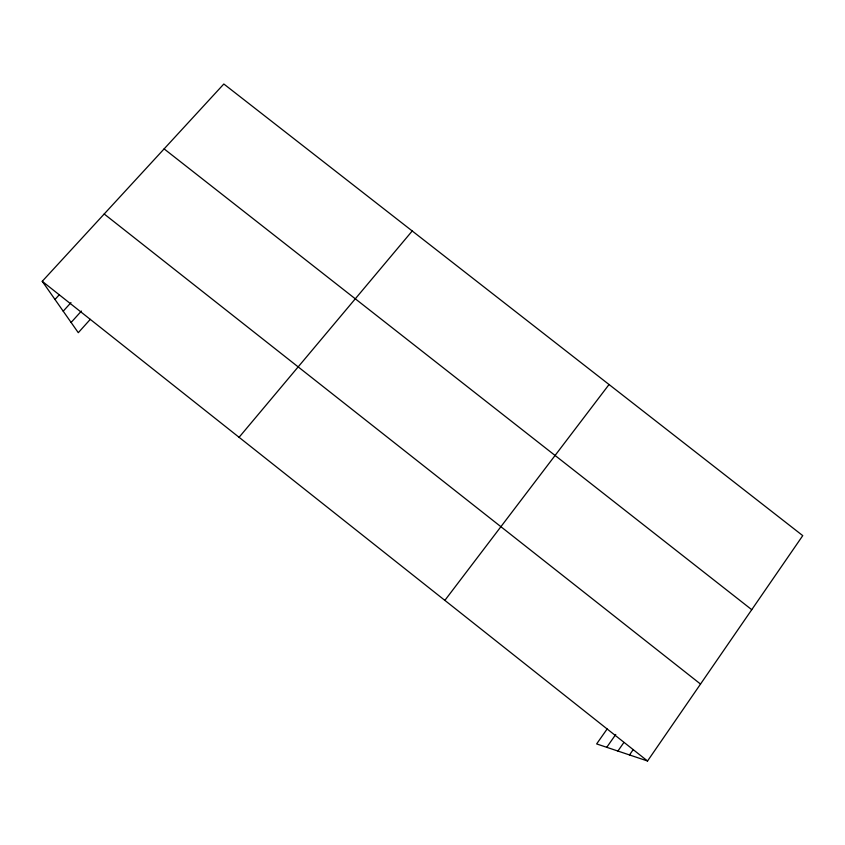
<?xml version="1.0" encoding="UTF-8"?>
<svg xmlns="http://www.w3.org/2000/svg" width="845" height="845" viewBox="0 0 845 845"><rect width="100%" height="100%" fill="white"/><g stroke="black" fill="none" stroke-linecap="round" stroke-linejoin="round"><path stroke-width="1.27" d="M607.154 728.96L596.644 743.917L647.545 760.996L802.75 535.635L223.83 84.004L42.25 281.311L78.289 332.687L90.288 319.357M629.514 754.944L633.264 749.536M617.906 751.047L623.895 742.449M606.752 747.307L615.741 734.474M444.861 600.372L609.044 384.517M239.082 437.298L412.223 230.97M71.107 322.463L81.426 311.055M63.206 311.192L70.98 302.637M54.988 299.468L59.34 294.704M164.12 148.889L751.744 609.689M104.199 213.996L700.526 684.059M42.25 281.311L647.545 760.996"/></g></svg>
